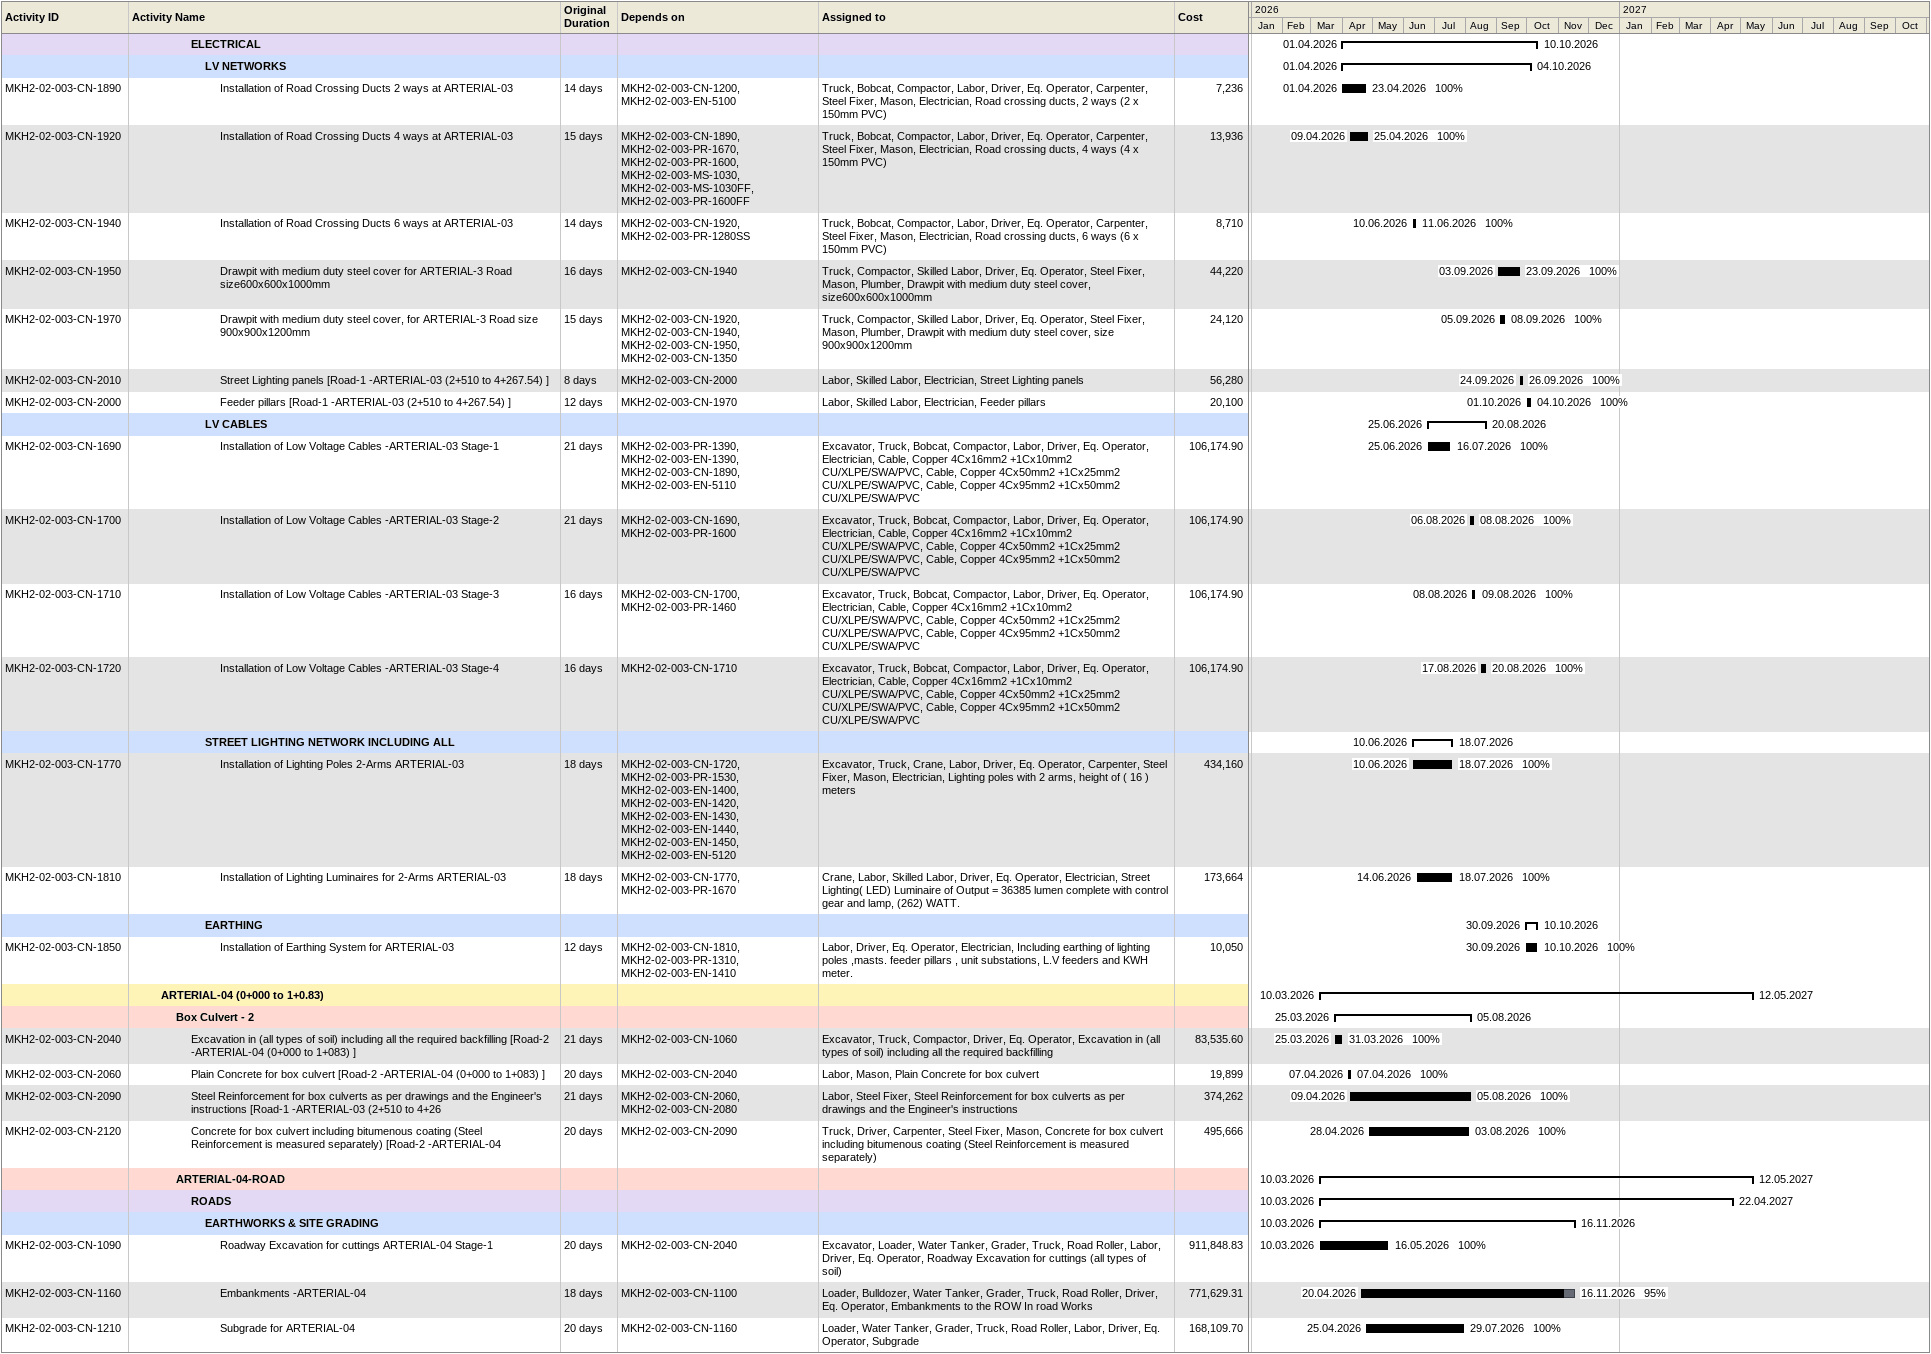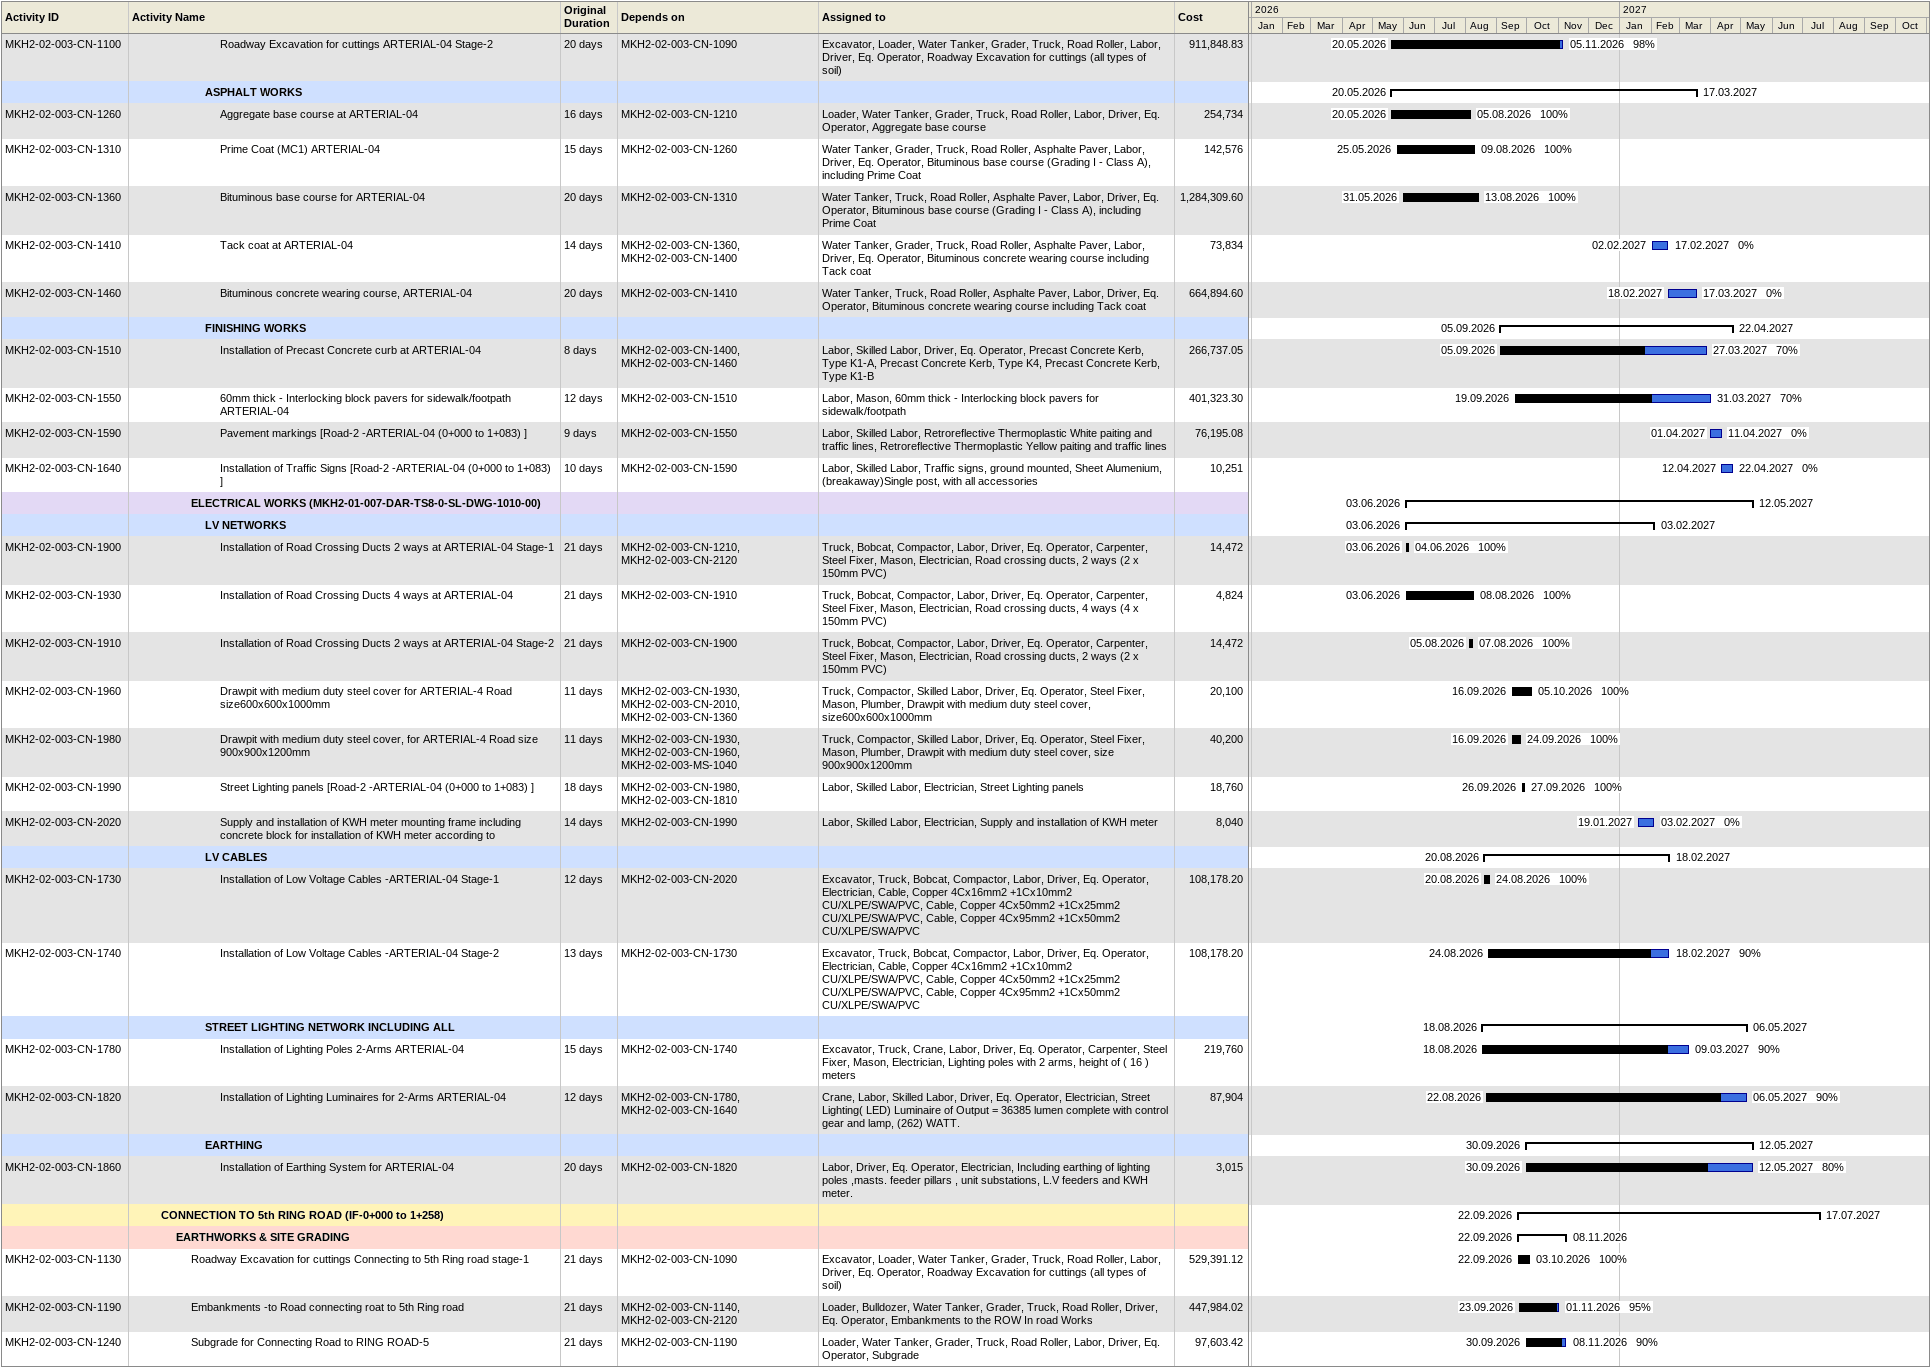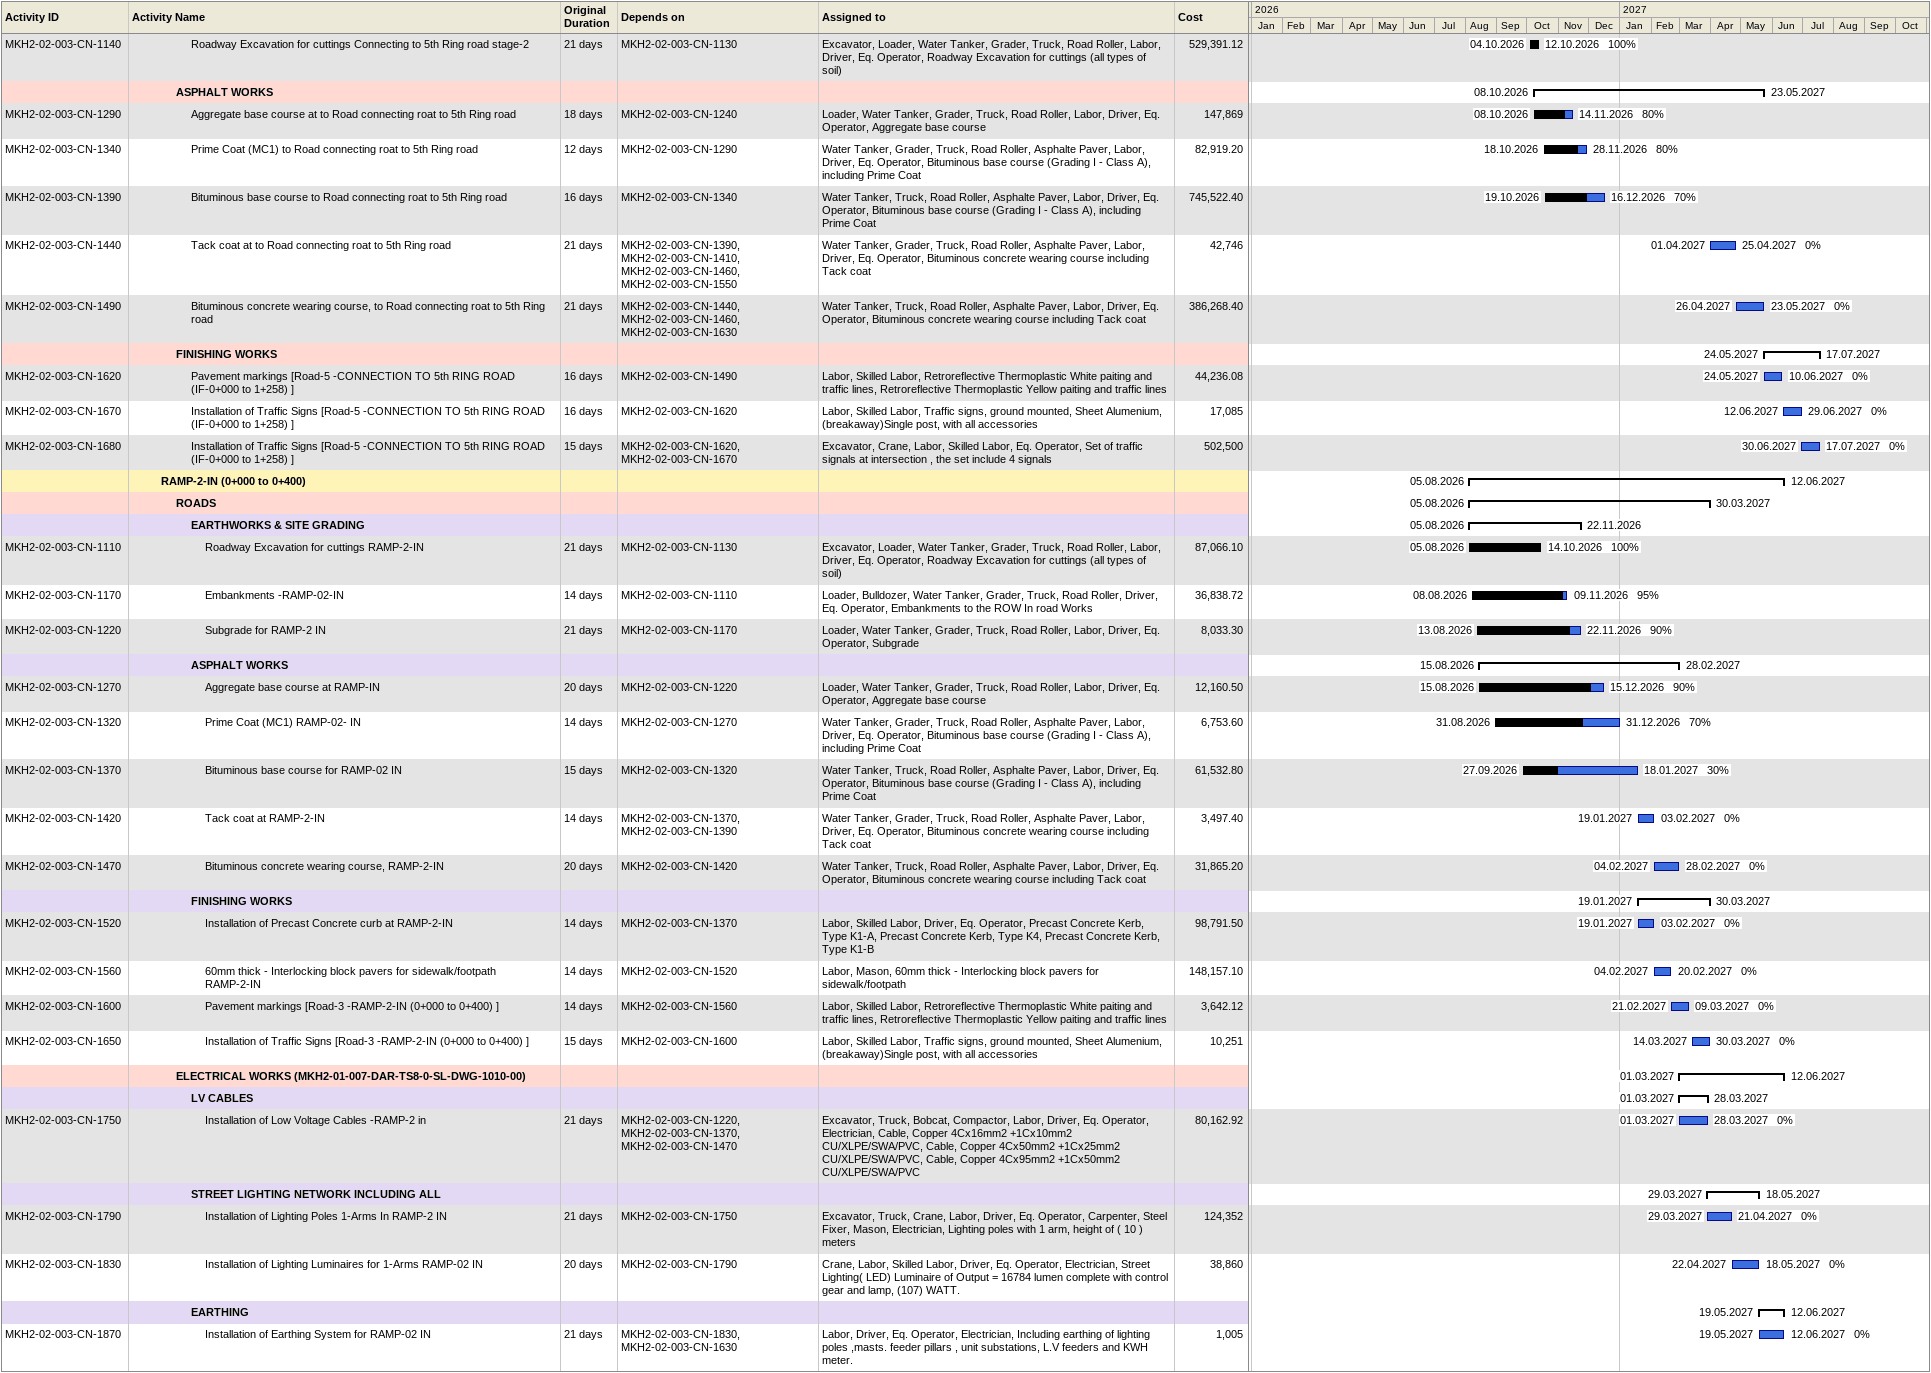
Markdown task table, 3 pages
| ID | Level | Task | Original duration | Start | Finish | Predecessors | Resources | % complete | Cost |
|---|---|---|---|---|---|---|---|---|---|
|  | 5 | **ELECTRICAL** |  | 2026-04-01 | 2026-10-10 |  |  |  |  |
|  | 6 | **LV NETWORKS** |  | 2026-04-01 | 2026-10-04 |  |  |  |  |
| MKH2-02-003-CN-1890 | 7 | Installation of Road Crossing Ducts 2 ways at ARTERIAL-03 | 14d | 2026-04-01 | 2026-04-23 | MKH2-02-003-CN-1200, MKH2-02-003-EN-5100 | Truck, Bobcat, Compactor, Labor, Driver, Eq. Operator, Carpenter, Steel Fixer, Mason, Electrician, Road crossing ducts, 2 ways (2 x 150mm PVC) | 100 | 7236 |
| MKH2-02-003-CN-1920 | 7 | Installation of Road Crossing Ducts 4 ways at ARTERIAL-03 | 15d | 2026-04-09 | 2026-04-25 | MKH2-02-003-CN-1890, MKH2-02-003-PR-1670, MKH2-02-003-PR-1600, MKH2-02-003-MS-1030, MKH2-02-003-MS-1030FF, MKH2-02-003-PR-1600FF | Truck, Bobcat, Compactor, Labor, Driver, Eq. Operator, Carpenter, Steel Fixer, Mason, Electrician, Road crossing ducts, 4 ways (4 x 150mm PVC) | 100 | 13936 |
| MKH2-02-003-CN-1940 | 7 | Installation of Road Crossing Ducts 6 ways at ARTERIAL-03 | 14d | 2026-06-10 | 2026-06-11 | MKH2-02-003-CN-1920, MKH2-02-003-PR-1280SS | Truck, Bobcat, Compactor, Labor, Driver, Eq. Operator, Carpenter, Steel Fixer, Mason, Electrician, Road crossing ducts, 6 ways (6 x 150mm PVC) | 100 | 8710 |
| MKH2-02-003-CN-1950 | 7 | Drawpit with medium duty steel cover for ARTERIAL-3 Road size600x600x1000mm | 16d | 2026-09-03 | 2026-09-23 | MKH2-02-003-CN-1940 | Truck, Compactor, Skilled Labor, Driver, Eq. Operator, Steel Fixer, Mason, Plumber, Drawpit with medium duty steel cover, size600x600x1000mm | 100 | 44220 |
| MKH2-02-003-CN-1970 | 7 | Drawpit with medium duty steel cover, for ARTERIAL-3 Road size 900x900x1200mm | 15d | 2026-09-05 | 2026-09-08 | MKH2-02-003-CN-1920, MKH2-02-003-CN-1940, MKH2-02-003-CN-1950, MKH2-02-003-CN-1350 | Truck, Compactor, Skilled Labor, Driver, Eq. Operator, Steel Fixer, Mason, Plumber, Drawpit with medium duty steel cover, size 900x900x1200mm | 100 | 24120 |
| MKH2-02-003-CN-2010 | 7 | Street Lighting panels [Road-1 -ARTERIAL-03 (2+510 to 4+267.54) ] | 8d | 2026-09-24 | 2026-09-26 | MKH2-02-003-CN-2000 | Labor, Skilled Labor, Electrician, Street Lighting panels | 100 | 56280 |
| MKH2-02-003-CN-2000 | 7 | Feeder pillars [Road-1 -ARTERIAL-03 (2+510 to 4+267.54) ] | 12d | 2026-10-01 | 2026-10-04 | MKH2-02-003-CN-1970 | Labor, Skilled Labor, Electrician, Feeder pillars | 100 | 20100 |
|  | 6 | **LV CABLES** |  | 2026-06-25 | 2026-08-20 |  |  |  |  |
| MKH2-02-003-CN-1690 | 7 | Installation of Low Voltage Cables -ARTERIAL-03 Stage-1 | 21d | 2026-06-25 | 2026-07-16 | MKH2-02-003-PR-1390, MKH2-02-003-EN-1390, MKH2-02-003-CN-1890, MKH2-02-003-EN-5110 | Excavator, Truck, Bobcat, Compactor, Labor, Driver, Eq. Operator, Electrician, Cable, Copper 4Cx16mm2 +1Cx10mm2 CU/XLPE/SWA/PVC, Cable, Copper 4Cx50mm2 +1Cx25mm2 CU/XLPE/SWA/PVC, Cable, Copper 4Cx95mm2 +1Cx50mm2 CU/XLPE/SWA/PVC | 100 | 106174.90 |
| MKH2-02-003-CN-1700 | 7 | Installation of Low Voltage Cables -ARTERIAL-03 Stage-2 | 21d | 2026-08-06 | 2026-08-08 | MKH2-02-003-CN-1690, MKH2-02-003-PR-1600 | Excavator, Truck, Bobcat, Compactor, Labor, Driver, Eq. Operator, Electrician, Cable, Copper 4Cx16mm2 +1Cx10mm2 CU/XLPE/SWA/PVC, Cable, Copper 4Cx50mm2 +1Cx25mm2 CU/XLPE/SWA/PVC, Cable, Copper 4Cx95mm2 +1Cx50mm2 CU/XLPE/SWA/PVC | 100 | 106174.90 |
| MKH2-02-003-CN-1710 | 7 | Installation of Low Voltage Cables -ARTERIAL-03 Stage-3 | 16d | 2026-08-08 | 2026-08-09 | MKH2-02-003-CN-1700, MKH2-02-003-PR-1460 | Excavator, Truck, Bobcat, Compactor, Labor, Driver, Eq. Operator, Electrician, Cable, Copper 4Cx16mm2 +1Cx10mm2 CU/XLPE/SWA/PVC, Cable, Copper 4Cx50mm2 +1Cx25mm2 CU/XLPE/SWA/PVC, Cable, Copper 4Cx95mm2 +1Cx50mm2 CU/XLPE/SWA/PVC | 100 | 106174.90 |
| MKH2-02-003-CN-1720 | 7 | Installation of Low Voltage Cables -ARTERIAL-03 Stage-4 | 16d | 2026-08-17 | 2026-08-20 | MKH2-02-003-CN-1710 | Excavator, Truck, Bobcat, Compactor, Labor, Driver, Eq. Operator, Electrician, Cable, Copper 4Cx16mm2 +1Cx10mm2 CU/XLPE/SWA/PVC, Cable, Copper 4Cx50mm2 +1Cx25mm2 CU/XLPE/SWA/PVC, Cable, Copper 4Cx95mm2 +1Cx50mm2 CU/XLPE/SWA/PVC | 100 | 106174.90 |
|  | 6 | **STREET LIGHTING NETWORK INCLUDING ALL** |  | 2026-06-10 | 2026-07-18 |  |  |  |  |
| MKH2-02-003-CN-1770 | 7 | Installation of Lighting Poles 2-Arms ARTERIAL-03 | 18d | 2026-06-10 | 2026-07-18 | MKH2-02-003-CN-1720, MKH2-02-003-PR-1530, MKH2-02-003-EN-1400, MKH2-02-003-EN-1420, MKH2-02-003-EN-1430, MKH2-02-003-EN-1440, MKH2-02-003-EN-1450, MKH2-02-003-EN-5120 | Excavator, Truck, Crane, Labor, Driver, Eq. Operator, Carpenter, Steel Fixer, Mason, Electrician, Lighting poles with 2 arms, height of ( 16 ) meters | 100 | 434160 |
| MKH2-02-003-CN-1810 | 7 | Installation of Lighting Luminaires for 2-Arms ARTERIAL-03 | 18d | 2026-06-14 | 2026-07-18 | MKH2-02-003-CN-1770, MKH2-02-003-PR-1670 | Crane, Labor, Skilled Labor, Driver, Eq. Operator, Electrician, Street Lighting( LED) Luminaire of Output = 36385 lumen complete with control gear and lamp, (262) WATT. | 100 | 173664 |
|  | 6 | **EARTHING** |  | 2026-09-30 | 2026-10-10 |  |  |  |  |
| MKH2-02-003-CN-1850 | 7 | Installation of Earthing System for ARTERIAL-03 | 12d | 2026-09-30 | 2026-10-10 | MKH2-02-003-CN-1810, MKH2-02-003-PR-1310, MKH2-02-003-EN-1410 | Labor, Driver, Eq. Operator, Electrician, Including earthing of lighting poles ,masts. feeder pillars , unit substations, L.V feeders and KWH meter. | 100 | 10050 |
|  | 3 | **ARTERIAL-04 (0+000 to 1+0.83)** |  | 2026-03-10 | 2027-05-12 |  |  |  |  |
|  | 4 | **Box Culvert - 2** |  | 2026-03-25 | 2026-08-05 |  |  |  |  |
| MKH2-02-003-CN-2040 | 5 | Excavation in (all types of soil) including all the required backfilling [Road-2 -ARTERIAL-04 (0+000 to 1+083) ] | 21d | 2026-03-25 | 2026-03-31 | MKH2-02-003-CN-1060 | Excavator, Truck, Compactor, Driver, Eq. Operator, Excavation in (all types of soil) including all the required backfilling | 100 | 83535.60 |
| MKH2-02-003-CN-2060 | 5 | Plain Concrete for box culvert [Road-2 -ARTERIAL-04 (0+000 to 1+083) ] | 20d | 2026-04-07 | 2026-04-07 | MKH2-02-003-CN-2040 | Labor, Mason, Plain Concrete for box culvert | 100 | 19899 |
| MKH2-02-003-CN-2090 | 5 | Steel Reinforcement for box culverts as per drawings and the Engineer's instructions [Road-1 -ARTERIAL-03 (2+510 to 4+26 | 21d | 2026-04-09 | 2026-08-05 | MKH2-02-003-CN-2060, MKH2-02-003-CN-2080 | Labor, Steel Fixer, Steel Reinforcement for box culverts as per drawings and the Engineer's instructions | 100 | 374262 |
| MKH2-02-003-CN-2120 | 5 | Concrete for box culvert including bitumenous coating (Steel Reinforcement is measured separately) [Road-2 -ARTERIAL-04 | 20d | 2026-04-28 | 2026-08-03 | MKH2-02-003-CN-2090 | Truck, Driver, Carpenter, Steel Fixer, Mason, Concrete for box culvert including bitumenous coating (Steel Reinforcement is measured separately) | 100 | 495666 |
|  | 4 | **ARTERIAL-04-ROAD** |  | 2026-03-10 | 2027-05-12 |  |  |  |  |
|  | 5 | **ROADS** |  | 2026-03-10 | 2027-04-22 |  |  |  |  |
|  | 6 | **EARTHWORKS & SITE GRADING** |  | 2026-03-10 | 2026-11-16 |  |  |  |  |
| MKH2-02-003-CN-1090 | 7 | Roadway Excavation for cuttings ARTERIAL-04 Stage-1 | 20d | 2026-03-10 | 2026-05-16 | MKH2-02-003-CN-2040 | Excavator, Loader, Water Tanker, Grader, Truck, Road Roller, Labor, Driver, Eq. Operator, Roadway Excavation for cuttings (all types of soil) | 100 | 911848.83 |
| MKH2-02-003-CN-1160 | 7 | Embankments -ARTERIAL-04 | 18d | 2026-04-20 | 2026-11-16 | MKH2-02-003-CN-1100 | Loader, Bulldozer, Water Tanker, Grader, Truck, Road Roller, Driver, Eq. Operator, Embankments to the ROW In road Works | 95 | 771629.31 |
| MKH2-02-003-CN-1210 | 7 | Subgrade for ARTERIAL-04 | 20d | 2026-04-25 | 2026-07-29 | MKH2-02-003-CN-1160 | Loader, Water Tanker, Grader, Truck, Road Roller, Labor, Driver, Eq. Operator, Subgrade | 100 | 168109.70 |
| MKH2-02-003-CN-1100 | 7 | Roadway Excavation for cuttings ARTERIAL-04 Stage-2 | 20d | 2026-05-20 | 2026-11-05 | MKH2-02-003-CN-1090 | Excavator, Loader, Water Tanker, Grader, Truck, Road Roller, Labor, Driver, Eq. Operator, Roadway Excavation for cuttings (all types of soil) | 98 | 911848.83 |
|  | 6 | **ASPHALT WORKS** |  | 2026-05-20 | 2027-03-17 |  |  |  |  |
| MKH2-02-003-CN-1260 | 7 | Aggregate base course at ARTERIAL-04 | 16d | 2026-05-20 | 2026-08-05 | MKH2-02-003-CN-1210 | Loader, Water Tanker, Grader, Truck, Road Roller, Labor, Driver, Eq. Operator, Aggregate base course | 100 | 254734 |
| MKH2-02-003-CN-1310 | 7 | Prime Coat (MC1) ARTERIAL-04 | 15d | 2026-05-25 | 2026-08-09 | MKH2-02-003-CN-1260 | Water Tanker, Grader, Truck, Road Roller, Asphalte Paver, Labor, Driver, Eq. Operator, Bituminous base course (Grading I - Class A), including Prime Coat | 100 | 142576 |
| MKH2-02-003-CN-1360 | 7 | Bituminous base course for ARTERIAL-04 | 20d | 2026-05-31 | 2026-08-13 | MKH2-02-003-CN-1310 | Water Tanker, Truck, Road Roller, Asphalte Paver, Labor, Driver, Eq. Operator, Bituminous base course (Grading I - Class A), including Prime Coat | 100 | 1284309.60 |
| MKH2-02-003-CN-1410 | 7 | Tack coat at ARTERIAL-04 | 14d | 2027-02-02 | 2027-02-17 | MKH2-02-003-CN-1360, MKH2-02-003-CN-1400 | Water Tanker, Grader, Truck, Road Roller, Asphalte Paver, Labor, Driver, Eq. Operator, Bituminous concrete wearing course including Tack coat | 0 | 73834 |
| MKH2-02-003-CN-1460 | 7 | Bituminous concrete wearing course, ARTERIAL-04 | 20d | 2027-02-18 | 2027-03-17 | MKH2-02-003-CN-1410 | Water Tanker, Truck, Road Roller, Asphalte Paver, Labor, Driver, Eq. Operator, Bituminous concrete wearing course including Tack coat | 0 | 664894.60 |
|  | 6 | **FINISHING WORKS** |  | 2026-09-05 | 2027-04-22 |  |  |  |  |
| MKH2-02-003-CN-1510 | 7 | Installation of Precast Concrete curb at ARTERIAL-04 | 8d | 2026-09-05 | 2027-03-27 | MKH2-02-003-CN-1400, MKH2-02-003-CN-1460 | Labor, Skilled Labor, Driver, Eq. Operator, Precast Concrete Kerb, Type K1-A, Precast Concrete Kerb, Type K4, Precast Concrete Kerb, Type K1-B | 70 | 266737.05 |
| MKH2-02-003-CN-1550 | 7 | 60mm thick - Interlocking block pavers for sidewalk/footpath ARTERIAL-04 | 12d | 2026-09-19 | 2027-03-31 | MKH2-02-003-CN-1510 | Labor, Mason, 60mm thick - Interlocking block pavers for sidewalk/footpath | 70 | 401323.30 |
| MKH2-02-003-CN-1590 | 7 | Pavement markings [Road-2 -ARTERIAL-04 (0+000 to 1+083) ] | 9d | 2027-04-01 | 2027-04-11 | MKH2-02-003-CN-1550 | Labor, Skilled Labor, Retroreflective Thermoplastic White paiting and traffic lines, Retroreflective Thermoplastic Yellow paiting and traffic lines | 0 | 76195.08 |
| MKH2-02-003-CN-1640 | 7 | Installation of Traffic Signs [Road-2 -ARTERIAL-04 (0+000 to 1+083) ] | 10d | 2027-04-12 | 2027-04-22 | MKH2-02-003-CN-1590 | Labor, Skilled Labor, Traffic signs, ground mounted, Sheet Alumenium, (breakaway)Single post, with all accessories | 0 | 10251 |
|  | 5 | **ELECTRICAL WORKS (MKH2-01-007-DAR-TS8-0-SL-DWG-1010-00)** |  | 2026-06-03 | 2027-05-12 |  |  |  |  |
|  | 6 | **LV NETWORKS** |  | 2026-06-03 | 2027-02-03 |  |  |  |  |
| MKH2-02-003-CN-1900 | 7 | Installation of Road Crossing Ducts 2 ways at ARTERIAL-04 Stage-1 | 21d | 2026-06-03 | 2026-06-04 | MKH2-02-003-CN-1210, MKH2-02-003-CN-2120 | Truck, Bobcat, Compactor, Labor, Driver, Eq. Operator, Carpenter, Steel Fixer, Mason, Electrician, Road crossing ducts, 2 ways (2 x 150mm PVC) | 100 | 14472 |
| MKH2-02-003-CN-1930 | 7 | Installation of Road Crossing Ducts 4 ways at ARTERIAL-04 | 21d | 2026-06-03 | 2026-08-08 | MKH2-02-003-CN-1910 | Truck, Bobcat, Compactor, Labor, Driver, Eq. Operator, Carpenter, Steel Fixer, Mason, Electrician, Road crossing ducts, 4 ways (4 x 150mm PVC) | 100 | 4824 |
| MKH2-02-003-CN-1910 | 7 | Installation of Road Crossing Ducts 2 ways at ARTERIAL-04 Stage-2 | 21d | 2026-08-05 | 2026-08-07 | MKH2-02-003-CN-1900 | Truck, Bobcat, Compactor, Labor, Driver, Eq. Operator, Carpenter, Steel Fixer, Mason, Electrician, Road crossing ducts, 2 ways (2 x 150mm PVC) | 100 | 14472 |
| MKH2-02-003-CN-1960 | 7 | Drawpit with medium duty steel cover for ARTERIAL-4 Road size600x600x1000mm | 11d | 2026-09-16 | 2026-10-05 | MKH2-02-003-CN-1930, MKH2-02-003-CN-2010, MKH2-02-003-CN-1360 | Truck, Compactor, Skilled Labor, Driver, Eq. Operator, Steel Fixer, Mason, Plumber, Drawpit with medium duty steel cover, size600x600x1000mm | 100 | 20100 |
| MKH2-02-003-CN-1980 | 7 | Drawpit with medium duty steel cover, for ARTERIAL-4 Road size 900x900x1200mm | 11d | 2026-09-16 | 2026-09-24 | MKH2-02-003-CN-1930, MKH2-02-003-CN-1960, MKH2-02-003-MS-1040 | Truck, Compactor, Skilled Labor, Driver, Eq. Operator, Steel Fixer, Mason, Plumber, Drawpit with medium duty steel cover, size 900x900x1200mm | 100 | 40200 |
| MKH2-02-003-CN-1990 | 7 | Street Lighting panels [Road-2 -ARTERIAL-04 (0+000 to 1+083) ] | 18d | 2026-09-26 | 2026-09-27 | MKH2-02-003-CN-1980, MKH2-02-003-CN-1810 | Labor, Skilled Labor, Electrician, Street Lighting panels | 100 | 18760 |
| MKH2-02-003-CN-2020 | 7 | Supply and installation of KWH meter mounting frame including concrete block for installation of KWH meter according to | 14d | 2027-01-19 | 2027-02-03 | MKH2-02-003-CN-1990 | Labor, Skilled Labor, Electrician, Supply and installation of KWH meter | 0 | 8040 |
|  | 6 | **LV CABLES** |  | 2026-08-20 | 2027-02-18 |  |  |  |  |
| MKH2-02-003-CN-1730 | 7 | Installation of Low Voltage Cables -ARTERIAL-04 Stage-1 | 12d | 2026-08-20 | 2026-08-24 | MKH2-02-003-CN-2020 | Excavator, Truck, Bobcat, Compactor, Labor, Driver, Eq. Operator, Electrician, Cable, Copper 4Cx16mm2 +1Cx10mm2 CU/XLPE/SWA/PVC, Cable, Copper 4Cx50mm2 +1Cx25mm2 CU/XLPE/SWA/PVC, Cable, Copper 4Cx95mm2 +1Cx50mm2 CU/XLPE/SWA/PVC | 100 | 108178.20 |
| MKH2-02-003-CN-1740 | 7 | Installation of Low Voltage Cables -ARTERIAL-04 Stage-2 | 13d | 2026-08-24 | 2027-02-18 | MKH2-02-003-CN-1730 | Excavator, Truck, Bobcat, Compactor, Labor, Driver, Eq. Operator, Electrician, Cable, Copper 4Cx16mm2 +1Cx10mm2 CU/XLPE/SWA/PVC, Cable, Copper 4Cx50mm2 +1Cx25mm2 CU/XLPE/SWA/PVC, Cable, Copper 4Cx95mm2 +1Cx50mm2 CU/XLPE/SWA/PVC | 90 | 108178.20 |
|  | 6 | **STREET LIGHTING NETWORK INCLUDING ALL** |  | 2026-08-18 | 2027-05-06 |  |  |  |  |
| MKH2-02-003-CN-1780 | 7 | Installation of Lighting Poles 2-Arms ARTERIAL-04 | 15d | 2026-08-18 | 2027-03-09 | MKH2-02-003-CN-1740 | Excavator, Truck, Crane, Labor, Driver, Eq. Operator, Carpenter, Steel Fixer, Mason, Electrician, Lighting poles with 2 arms, height of ( 16 ) meters | 90 | 219760 |
| MKH2-02-003-CN-1820 | 7 | Installation of Lighting Luminaires for 2-Arms ARTERIAL-04 | 12d | 2026-08-22 | 2027-05-06 | MKH2-02-003-CN-1780, MKH2-02-003-CN-1640 | Crane, Labor, Skilled Labor, Driver, Eq. Operator, Electrician, Street Lighting( LED) Luminaire of Output = 36385 lumen complete with control gear and lamp, (262) WATT. | 90 | 87904 |
|  | 6 | **EARTHING** |  | 2026-09-30 | 2027-05-12 |  |  |  |  |
| MKH2-02-003-CN-1860 | 7 | Installation of Earthing System for ARTERIAL-04 | 20d | 2026-09-30 | 2027-05-12 | MKH2-02-003-CN-1820 | Labor, Driver, Eq. Operator, Electrician, Including earthing of lighting poles ,masts. feeder pillars , unit substations, L.V feeders and KWH meter. | 80 | 3015 |
|  | 3 | **CONNECTION TO 5th RING ROAD (IF-0+000 to 1+258)** |  | 2026-09-22 | 2027-07-17 |  |  |  |  |
|  | 4 | **EARTHWORKS & SITE GRADING** |  | 2026-09-22 | 2026-11-08 |  |  |  |  |
| MKH2-02-003-CN-1130 | 5 | Roadway Excavation for cuttings Connecting to 5th Ring road stage-1 | 21d | 2026-09-22 | 2026-10-03 | MKH2-02-003-CN-1090 | Excavator, Loader, Water Tanker, Grader, Truck, Road Roller, Labor, Driver, Eq. Operator, Roadway Excavation for cuttings (all types of soil) | 100 | 529391.12 |
| MKH2-02-003-CN-1190 | 5 | Embankments -to Road connecting roat to 5th Ring road | 21d | 2026-09-23 | 2026-11-01 | MKH2-02-003-CN-1140, MKH2-02-003-CN-2120 | Loader, Bulldozer, Water Tanker, Grader, Truck, Road Roller, Driver, Eq. Operator, Embankments to the ROW In road Works | 95 | 447984.02 |
| MKH2-02-003-CN-1240 | 5 | Subgrade for Connecting Road to RING ROAD-5 | 21d | 2026-09-30 | 2026-11-08 | MKH2-02-003-CN-1190 | Loader, Water Tanker, Grader, Truck, Road Roller, Labor, Driver, Eq. Operator, Subgrade | 90 | 97603.42 |
| MKH2-02-003-CN-1140 | 5 | Roadway Excavation for cuttings Connecting to 5th Ring road stage-2 | 21d | 2026-10-04 | 2026-10-12 | MKH2-02-003-CN-1130 | Excavator, Loader, Water Tanker, Grader, Truck, Road Roller, Labor, Driver, Eq. Operator, Roadway Excavation for cuttings (all types of soil) | 100 | 529391.12 |
|  | 4 | **ASPHALT WORKS** |  | 2026-10-08 | 2027-05-23 |  |  |  |  |
| MKH2-02-003-CN-1290 | 5 | Aggregate base course at to Road connecting roat to 5th Ring road | 18d | 2026-10-08 | 2026-11-14 | MKH2-02-003-CN-1240 | Loader, Water Tanker, Grader, Truck, Road Roller, Labor, Driver, Eq. Operator, Aggregate base course | 80 | 147869 |
| MKH2-02-003-CN-1340 | 5 | Prime Coat (MC1) to Road connecting roat to 5th Ring road | 12d | 2026-10-18 | 2026-11-28 | MKH2-02-003-CN-1290 | Water Tanker, Grader, Truck, Road Roller, Asphalte Paver, Labor, Driver, Eq. Operator, Bituminous base course (Grading I - Class A), including Prime Coat | 80 | 82919.20 |
| MKH2-02-003-CN-1390 | 5 | Bituminous base course to Road connecting roat to 5th Ring road | 16d | 2026-10-19 | 2026-12-16 | MKH2-02-003-CN-1340 | Water Tanker, Truck, Road Roller, Asphalte Paver, Labor, Driver, Eq. Operator, Bituminous base course (Grading I - Class A), including Prime Coat | 70 | 745522.40 |
| MKH2-02-003-CN-1440 | 5 | Tack coat at to Road connecting roat to 5th Ring road | 21d | 2027-04-01 | 2027-04-25 | MKH2-02-003-CN-1390, MKH2-02-003-CN-1410, MKH2-02-003-CN-1460, MKH2-02-003-CN-1550 | Water Tanker, Grader, Truck, Road Roller, Asphalte Paver, Labor, Driver, Eq. Operator, Bituminous concrete wearing course including Tack coat | 0 | 42746 |
| MKH2-02-003-CN-1490 | 5 | Bituminous concrete wearing course, to Road connecting roat to 5th Ring road | 21d | 2027-04-26 | 2027-05-23 | MKH2-02-003-CN-1440, MKH2-02-003-CN-1460, MKH2-02-003-CN-1630 | Water Tanker, Truck, Road Roller, Asphalte Paver, Labor, Driver, Eq. Operator, Bituminous concrete wearing course including Tack coat | 0 | 386268.40 |
|  | 4 | **FINISHING WORKS** |  | 2027-05-24 | 2027-07-17 |  |  |  |  |
| MKH2-02-003-CN-1620 | 5 | Pavement markings [Road-5 -CONNECTION TO 5th RING ROAD (IF-0+000 to 1+258) ] | 16d | 2027-05-24 | 2027-06-10 | MKH2-02-003-CN-1490 | Labor, Skilled Labor, Retroreflective Thermoplastic White paiting and traffic lines, Retroreflective Thermoplastic Yellow paiting and traffic lines | 0 | 44236.08 |
| MKH2-02-003-CN-1670 | 5 | Installation of Traffic Signs [Road-5 -CONNECTION TO 5th RING ROAD (IF-0+000 to 1+258) ] | 16d | 2027-06-12 | 2027-06-29 | MKH2-02-003-CN-1620 | Labor, Skilled Labor, Traffic signs, ground mounted, Sheet Alumenium, (breakaway)Single post, with all accessories | 0 | 17085 |
| MKH2-02-003-CN-1680 | 5 | Installation of Traffic Signs [Road-5 -CONNECTION TO 5th RING ROAD (IF-0+000 to 1+258) ] | 15d | 2027-06-30 | 2027-07-17 | MKH2-02-003-CN-1620, MKH2-02-003-CN-1670 | Excavator, Crane, Labor, Skilled Labor, Eq. Operator, Set of traffic signals at intersection , the set include 4 signals | 0 | 502500 |
|  | 3 | **RAMP-2-IN (0+000 to 0+400)** |  | 2026-08-05 | 2027-06-12 |  |  |  |  |
|  | 4 | **ROADS** |  | 2026-08-05 | 2027-03-30 |  |  |  |  |
|  | 5 | **EARTHWORKS & SITE GRADING** |  | 2026-08-05 | 2026-11-22 |  |  |  |  |
| MKH2-02-003-CN-1110 | 6 | Roadway Excavation for cuttings RAMP-2-IN | 21d | 2026-08-05 | 2026-10-14 | MKH2-02-003-CN-1130 | Excavator, Loader, Water Tanker, Grader, Truck, Road Roller, Labor, Driver, Eq. Operator, Roadway Excavation for cuttings (all types of soil) | 100 | 87066.10 |
| MKH2-02-003-CN-1170 | 6 | Embankments -RAMP-02-IN | 14d | 2026-08-08 | 2026-11-09 | MKH2-02-003-CN-1110 | Loader, Bulldozer, Water Tanker, Grader, Truck, Road Roller, Driver, Eq. Operator, Embankments to the ROW In road Works | 95 | 36838.72 |
| MKH2-02-003-CN-1220 | 6 | Subgrade for RAMP-2 IN | 21d | 2026-08-13 | 2026-11-22 | MKH2-02-003-CN-1170 | Loader, Water Tanker, Grader, Truck, Road Roller, Labor, Driver, Eq. Operator, Subgrade | 90 | 8033.30 |
|  | 5 | **ASPHALT WORKS** |  | 2026-08-15 | 2027-02-28 |  |  |  |  |
| MKH2-02-003-CN-1270 | 6 | Aggregate base course at RAMP-IN | 20d | 2026-08-15 | 2026-12-15 | MKH2-02-003-CN-1220 | Loader, Water Tanker, Grader, Truck, Road Roller, Labor, Driver, Eq. Operator, Aggregate base course | 90 | 12160.50 |
| MKH2-02-003-CN-1320 | 6 | Prime Coat (MC1) RAMP-02- IN | 14d | 2026-08-31 | 2026-12-31 | MKH2-02-003-CN-1270 | Water Tanker, Grader, Truck, Road Roller, Asphalte Paver, Labor, Driver, Eq. Operator, Bituminous base course (Grading I - Class A), including Prime Coat | 70 | 6753.60 |
| MKH2-02-003-CN-1370 | 6 | Bituminous base course for RAMP-02 IN | 15d | 2026-09-27 | 2027-01-18 | MKH2-02-003-CN-1320 | Water Tanker, Truck, Road Roller, Asphalte Paver, Labor, Driver, Eq. Operator, Bituminous base course (Grading I - Class A), including Prime Coat | 30 | 61532.80 |
| MKH2-02-003-CN-1420 | 6 | Tack coat at RAMP-2-IN | 14d | 2027-01-19 | 2027-02-03 | MKH2-02-003-CN-1370, MKH2-02-003-CN-1390 | Water Tanker, Grader, Truck, Road Roller, Asphalte Paver, Labor, Driver, Eq. Operator, Bituminous concrete wearing course including Tack coat | 0 | 3497.40 |
| MKH2-02-003-CN-1470 | 6 | Bituminous concrete wearing course, RAMP-2-IN | 20d | 2027-02-04 | 2027-02-28 | MKH2-02-003-CN-1420 | Water Tanker, Truck, Road Roller, Asphalte Paver, Labor, Driver, Eq. Operator, Bituminous concrete wearing course including Tack coat | 0 | 31865.20 |
|  | 5 | **FINISHING WORKS** |  | 2027-01-19 | 2027-03-30 |  |  |  |  |
| MKH2-02-003-CN-1520 | 6 | Installation of Precast Concrete curb at RAMP-2-IN | 14d | 2027-01-19 | 2027-02-03 | MKH2-02-003-CN-1370 | Labor, Skilled Labor, Driver, Eq. Operator, Precast Concrete Kerb, Type K1-A, Precast Concrete Kerb, Type K4, Precast Concrete Kerb, Type K1-B | 0 | 98791.50 |
| MKH2-02-003-CN-1560 | 6 | 60mm thick - Interlocking block pavers for sidewalk/footpath RAMP-2-IN | 14d | 2027-02-04 | 2027-02-20 | MKH2-02-003-CN-1520 | Labor, Mason, 60mm thick - Interlocking block pavers for sidewalk/footpath | 0 | 148157.10 |
| MKH2-02-003-CN-1600 | 6 | Pavement markings [Road-3 -RAMP-2-IN (0+000 to 0+400) ] | 14d | 2027-02-21 | 2027-03-09 | MKH2-02-003-CN-1560 | Labor, Skilled Labor, Retroreflective Thermoplastic White paiting and traffic lines, Retroreflective Thermoplastic Yellow paiting and traffic lines | 0 | 3642.12 |
| MKH2-02-003-CN-1650 | 6 | Installation of Traffic Signs [Road-3 -RAMP-2-IN (0+000 to 0+400) ] | 15d | 2027-03-14 | 2027-03-30 | MKH2-02-003-CN-1600 | Labor, Skilled Labor, Traffic signs, ground mounted, Sheet Alumenium, (breakaway)Single post, with all accessories | 0 | 10251 |
|  | 4 | **ELECTRICAL WORKS (MKH2-01-007-DAR-TS8-0-SL-DWG-1010-00)** |  | 2027-03-01 | 2027-06-12 |  |  |  |  |
|  | 5 | **LV CABLES** |  | 2027-03-01 | 2027-03-28 |  |  |  |  |
| MKH2-02-003-CN-1750 | 6 | Installation of Low Voltage Cables -RAMP-2 in | 21d | 2027-03-01 | 2027-03-28 | MKH2-02-003-CN-1220, MKH2-02-003-CN-1370, MKH2-02-003-CN-1470 | Excavator, Truck, Bobcat, Compactor, Labor, Driver, Eq. Operator, Electrician, Cable, Copper 4Cx16mm2 +1Cx10mm2 CU/XLPE/SWA/PVC, Cable, Copper 4Cx50mm2 +1Cx25mm2 CU/XLPE/SWA/PVC, Cable, Copper 4Cx95mm2 +1Cx50mm2 CU/XLPE/SWA/PVC | 0 | 80162.92 |
|  | 5 | **STREET LIGHTING NETWORK INCLUDING ALL** |  | 2027-03-29 | 2027-05-18 |  |  |  |  |
| MKH2-02-003-CN-1790 | 6 | Installation of Lighting Poles 1-Arms In RAMP-2 IN | 21d | 2027-03-29 | 2027-04-21 | MKH2-02-003-CN-1750 | Excavator, Truck, Crane, Labor, Driver, Eq. Operator, Carpenter, Steel Fixer, Mason, Electrician, Lighting poles with 1 arm, height of ( 10 ) meters | 0 | 124352 |
| MKH2-02-003-CN-1830 | 6 | Installation of Lighting Luminaires for 1-Arms RAMP-02 IN | 20d | 2027-04-22 | 2027-05-18 | MKH2-02-003-CN-1790 | Crane, Labor, Skilled Labor, Driver, Eq. Operator, Electrician, Street Lighting( LED) Luminaire of Output = 16784 lumen complete with control gear and lamp, (107) WATT. | 0 | 38860 |
|  | 5 | **EARTHING** |  | 2027-05-19 | 2027-06-12 |  |  |  |  |
| MKH2-02-003-CN-1870 | 6 | Installation of Earthing System for RAMP-02 IN | 21d | 2027-05-19 | 2027-06-12 | MKH2-02-003-CN-1830, MKH2-02-003-CN-1630 | Labor, Driver, Eq. Operator, Electrician, Including earthing of lighting poles ,masts. feeder pillars , unit substations, L.V feeders and KWH meter. | 0 | 1005 |
